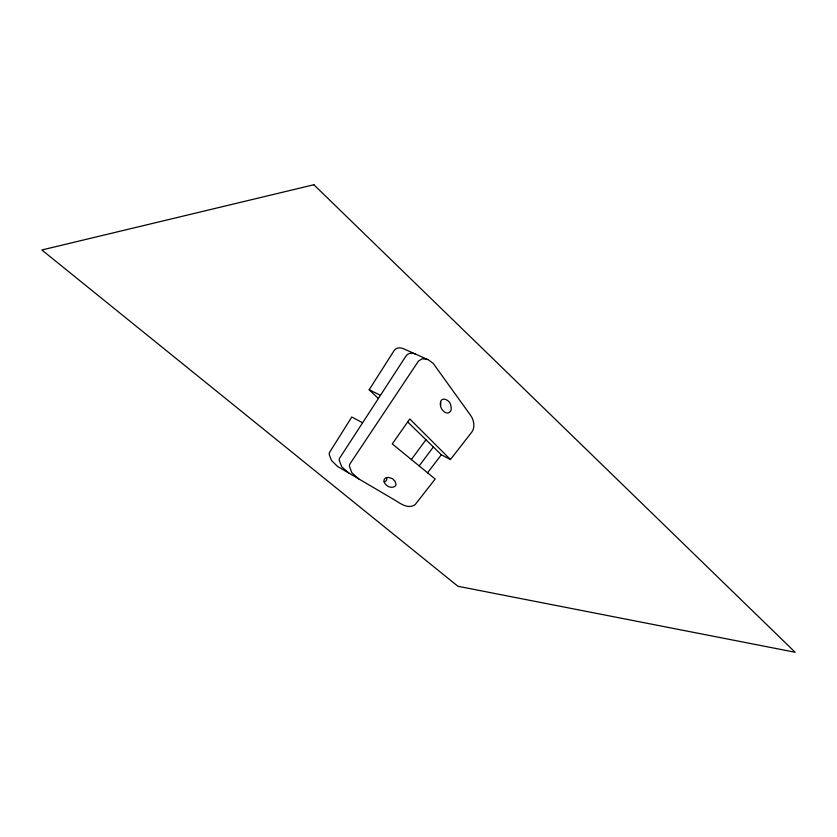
<?xml version="1.0" encoding="UTF-8"?>
<svg xmlns="http://www.w3.org/2000/svg" width="837" height="837" viewBox="0 0 837 837"><rect width="100%" height="100%" fill="white"/><g stroke="black" fill="none" stroke-linecap="round" stroke-linejoin="round"><path stroke-width="1.26" d="M378.293 398.443L369.169 389.739L394.007 350.755C395.953 347.376 400.641 347.219 403.8 348.862L428.324 359.795L433.252 363.446L470.635 415.403C473.93 420.017 475.332 427.205 471.838 432.059L450.411 459.503L441.361 454.773L407.682 421.942M411.365 459.534L425.939 439.739M419.159 465.916L433.367 446.979M427.561 472.79L441.361 454.773M415.665 354.145C412.495 352.492 407.87 352.795 405.914 356.133L339.445 458.435A67.242 18.927 29.6 0 0 339.267 460.455L341.82 466.889L348.956 473.187M427.78 359.533L422.225 358.749L418.469 361.071L349.688 464.326A70.392 19.806 29.4 0 0 349.458 466.345L351.822 472.717L358.717 478.91M369.169 389.739L380.343 395.294M362.473 422.675L351.781 417.004L329.401 452.65A64.397 18.121 29.8 0 0 329.276 454.679L331.567 460.58L337.531 466.429L393.924 499.553C399.385 502.755 406.636 508.781 413.572 505.569A65.527 18.341 30.2 0 0 415.445 504.251L435.177 479.015L392.26 443.913L409.774 418.95L450.411 459.503M384.131 481.861C385.47 485.868 390.597 488.662 394.52 486.653A32.612 9.249 30.1 0 0 395.451 485.795L395.66 485.439A34.265 9.72 30.1 0 0 395.943 484.194L395.137 481.359L392.71 478.89A2.793 0.795 29.8 0 0 392.103 478.513L388.389 477.393L385.407 478.084A36.001 10.211 29.4 0 0 383.995 480.679L384.131 481.861A31.231 8.862 30.2 0 0 386.527 477.508M440.524 405.61C440.712 409.816 447.104 416.188 450.557 411.26A42.75 15.024 30.2 0 0 450.808 405.673C450.494 400.149 440.754 395.441 440.314 403.35A48.086 17.064 28.9 0 0 440.419 405.035L440.524 405.61A41.568 14.574 30.3 0 0 440.67 404.648L440.712 402.764A41.62 14.595 30.3 0 0 440.555 401.739M313.875 184.747L41.85 249.981L457.944 586.277L795.15 652.253L313.875 184.747"/></g></svg>
